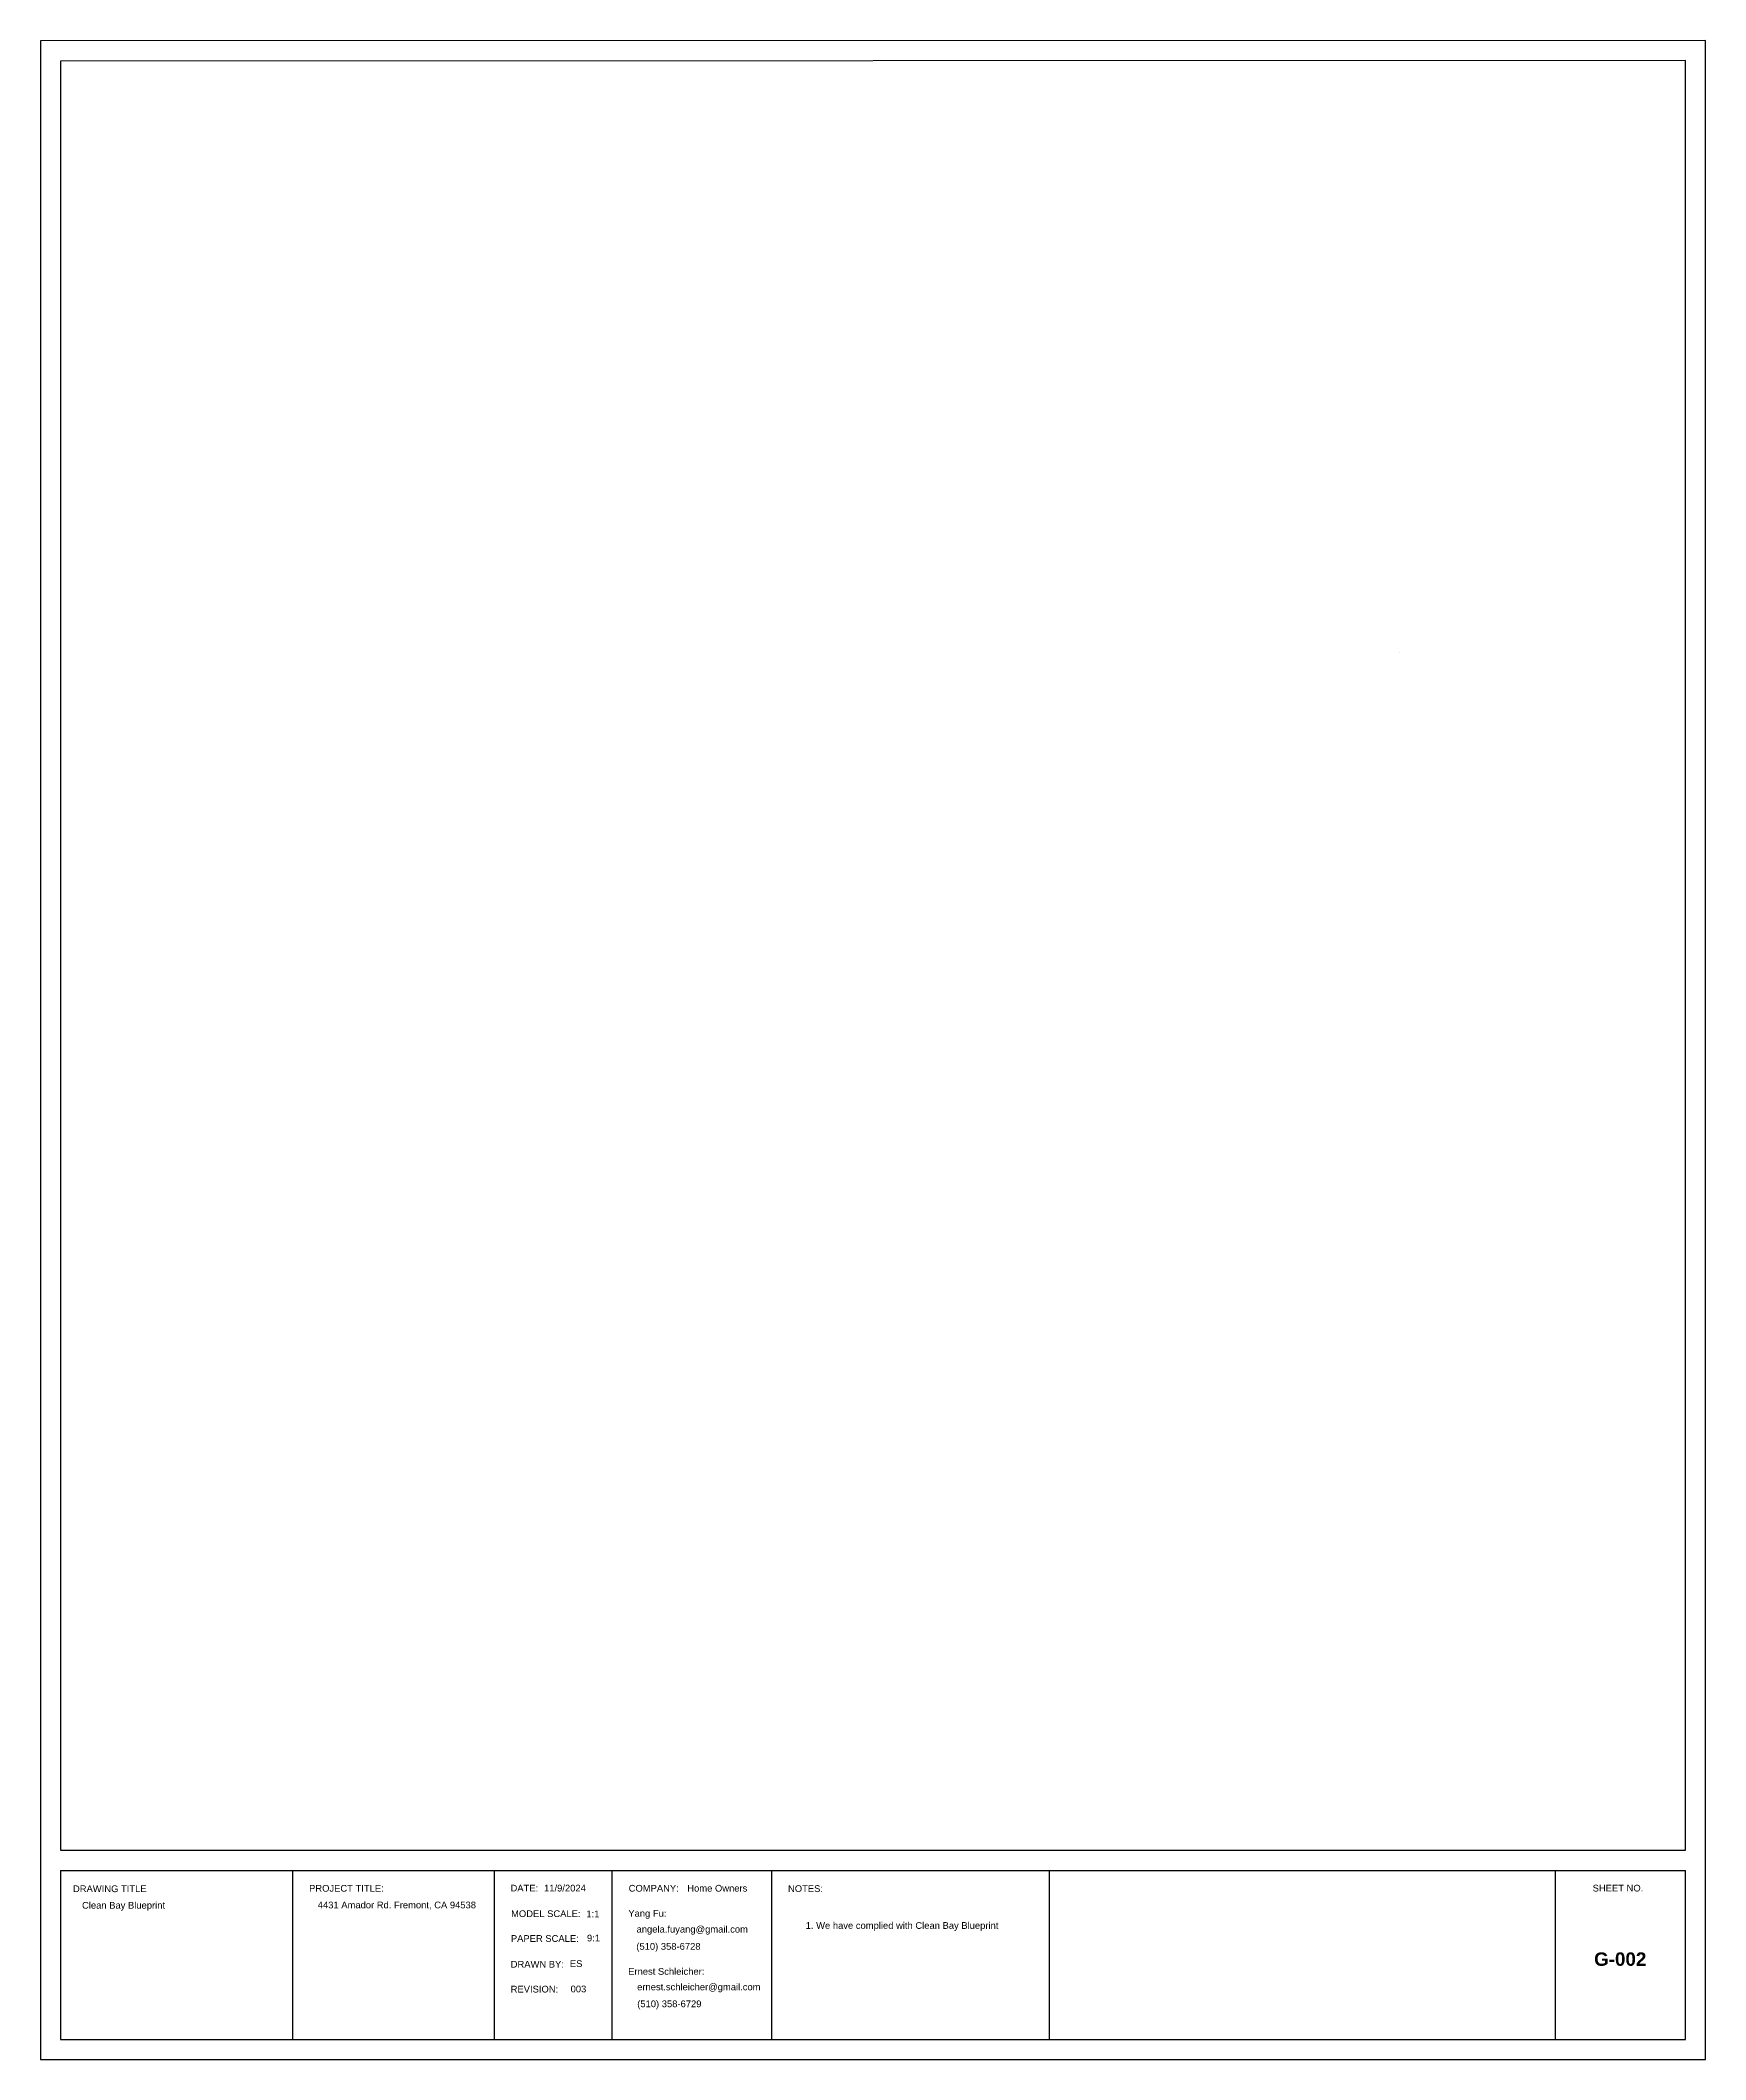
# Model space of a CAD drawing. Header units: inches. Extents: x 0 to 495, y 0 to 601.
import ezdxf

# ---------------------------------------------------------------- set-up
doc = ezdxf.new("R2010")
doc.units = ezdxf.units.IN
doc.header["$MEASUREMENT"] = 0
doc.layers.add('00-page-edge', color=7, linetype='Continuous', lineweight=9)
doc.layers.add('Title Block', color=7, linetype='Continuous')
doc.styles.add('Large', font='Arial Bold.ttf', dxfattribs={"height": 4})
doc.styles.get("Standard").update_dxf_attribs({"font": 'Arial.ttf', "height": 2})

msp = doc.modelspace()

# ---------------------------------------------------------------- linework, layer by layer
for p, q in [((6, 62.27), (489.14, 62.27)), ((6, 56.27), (489.14, 56.27)), ((74.98, 56.27), (74.98, 6)), ((169.91, 56.27), (169.91, 6)), ((217.4, 56.27), (217.4, 6)), ((299.98, 56.27), (299.98, 6)), ((6, 50.27), (6, 50.27)), ((6, 50.27), (6, 50.27)), ((6, 48), (6, 48)), ((6, 48), (6, 48))]:
    msp.add_line(p, q)
at = {"layer": '00-page-edge', "lineweight": -3}
for p, q in [((495.14, 600.53), (0, 600.36)), ((495.14, 0), (495.14, 600.53)), ((0, 600.36), (0, 0)), ((489.14, 594.53), (6, 594.37)), ((489.14, 62.27), (489.14, 594.53)), ((6, 594.37), (6, 62.27)), ((403.99, 418.57), (403.99, 418.58)), ((6, 56.27), (6, 6)), ((134.96, 56.27), (134.96, 6)), ((450.52, 6), (450.52, 56.27)), ((489.14, 6), (489.14, 56.27)), ((0, 0), (495.14, 0)), ((6, 6), (489.14, 6))]:
    msp.add_line(p, q, dxfattribs=at)

# ---------------------------------------------------------------- texts
for s, p in [('DRAWING TITLE', (9.69, 49.81)), ('PROJECT TITLE:', (79.89, 49.95)), ('DATE:', (139.79, 50)), ('11/9/2024', (149.76, 50)), ('COMPANY:', (174.92, 49.96)), ('Home Owners', (192.35, 49.97)), ('NOTES:', (222.29, 49.86)), ('SHEET NO.', (461.55, 50)), ('Clean Bay Blueprint', (12.38, 44.9)), ('4431 Amador Rd. Fremont, CA 94538', (82.47, 44.99)), ('MODEL SCALE:', (139.96, 42.39)), ('1:1', (162.33, 42.34)), ('Yang Fu:', (174.81, 42.5)), ('PAPER SCALE:', (139.89, 35.02)), ('9:1', (162.52, 35.15)), ('angela.fuyang@gmail.com', (177.26, 37.78)), ('(510) 358-6728', (177.19, 32.67)), ('DRAWN BY:', (139.84, 27.37)), ('ES', (157.43, 27.54)), ('Ernest Schleicher:', (174.77, 25.23)), ('REVISION:', (139.83, 19.96)), ('003', (157.66, 20.01)), ('ernest.schleicher@gmail.com', (177.44, 20.62)), ('(510) 358-6729', (177.46, 15.59))]:
    msp.add_text(s, height=2).set_placement(p)
at = {"layer": 'Title Block'}
msp.add_text('1. We have complied with Clean Bay Blueprint', height=2, dxfattribs=at).set_placement((227.56, 38.89))
at = {"layer": 'Title Block', "style": 'Large'}
msp.add_text('G-002', height=4, dxfattribs=at).set_placement((461.98, 27.89))

doc.saveas('drawing.dxf')
